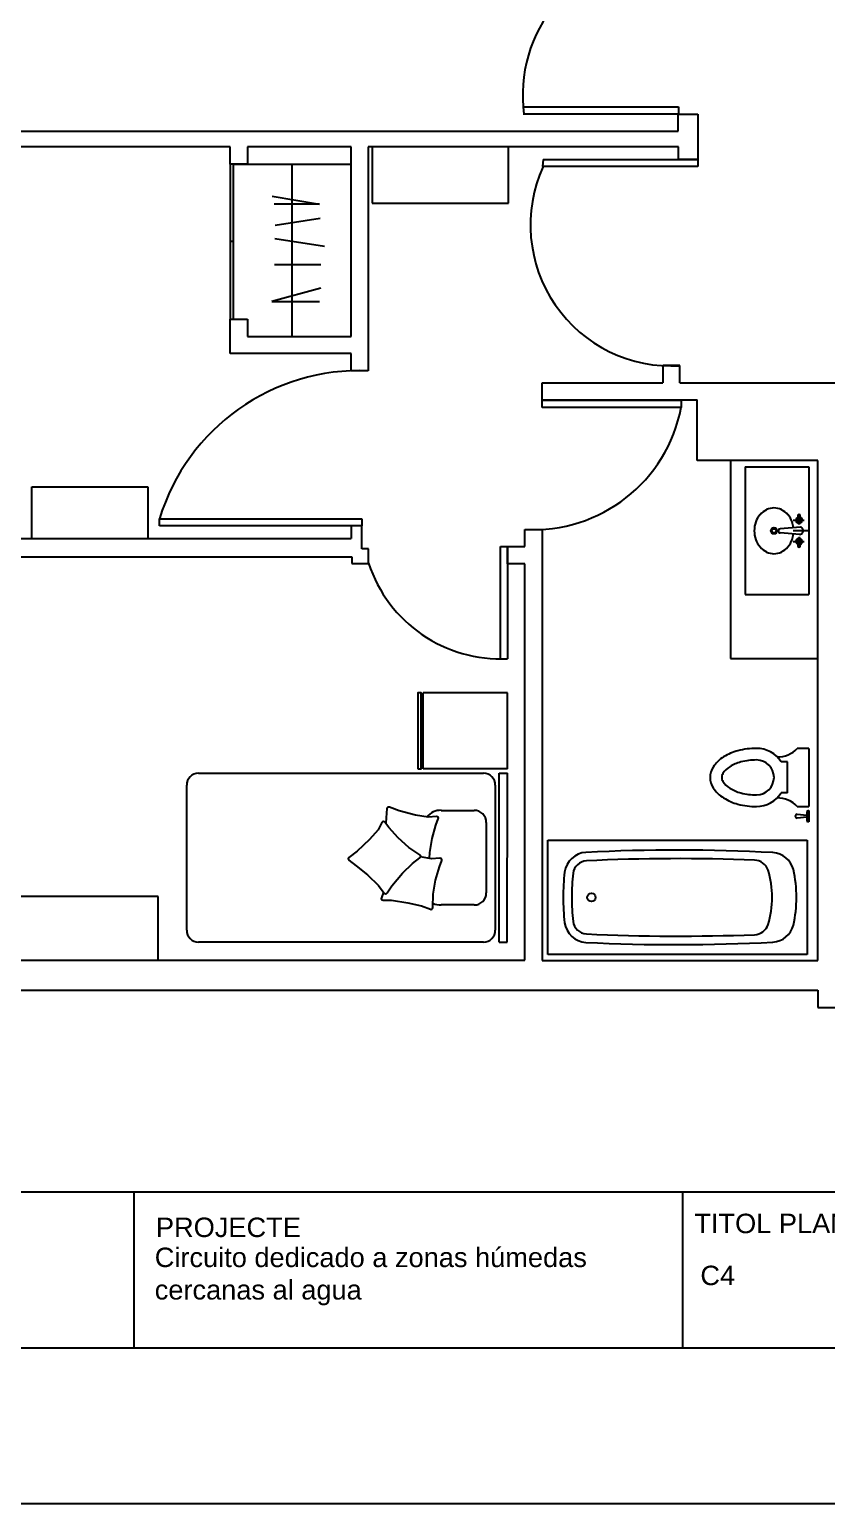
# Model space of a CAD drawing. Header units: millimetres. Extents: x 2377 to 4712, y -254 to 3188.
# Drawn here: x 3424.1 to 3526.5, y 1297.2 to 1486.6 of the extents above; entities that cross this region are included whole.
import ezdxf

# ---------------------------------------------------------------- set-up
doc = ezdxf.new("R2010")
doc.units = ezdxf.units.MM
doc.layers.add('Mobiliario', color=254, linetype='Continuous')
doc.styles.get("Standard").update_dxf_attribs({"font": 'arial.ttf'})

# ---------------------------------------------------------------- blocks, each defined once
blk = doc.blocks.new('*U7')
for p, q in [((-976.2, 0.3), (-976.2, -499.7)), ((-526.2, 0.3), (-976.2, 0.3)), ((-526.2, 0.3), (-526.2, -499.7)), ((500, -0.3), (-500, 0.3)), ((-500, -48.3), (-500, 0.3)), ((500, -48.8), (-500, -48.3)), ((-430, -71.4), (430, -71.4)), ((500, -48.8), (500, -0.3)), ((-500, -1830), (-500, -141.4)), ((-209.2, -124.8), (209.2, -124.8)), ((500, -141.4), (500, -1830)), ((-280.5, -391.6), (-280.5, -196)), ((280.5, -196), (280.5, -391.6)), ((-526.2, -499.7), (-976.2, -499.7)), ((430, -1900), (-430, -1900))]:
    blk.add_line(p, q)
for points in [[(5, -461), (-31.1, -459.9), (-112.9, -445.4), (-193, -423.2), (-229.4, -409.2, 0.550421), (-243.6, -419.7), (-239.9, -469.3), (-252.7, -543.4), (-277, -641.2), (-299.4, -699, 0.502905), (-290.4, -713.2), (-235.5, -717.5), (-203.7, -720.9)], [(204.7, -733.7), (237.6, -746.1, 0.517444), (251.8, -736.5), (252.9, -686.9), (267.1, -588.8), (285.5, -507.9), (305.6, -456.2, 0.51806), (296.2, -441.9), (215.9, -439.4), (134.1, -424.9), (54, -402.7), (17.6, -388.7, 0.550421), (3.4, -399.3), (7.1, -448.8), (-4.2, -514)]]:
    blk.add_lwpolyline(points, format="xyb")
blk.add_lwpolyline([(-526.3, -530.5), (-526.3, -510.8), (-976.2, -510.8), (-976.2, -530.5)], close=True)
blk.add_lwpolyline([(-108.6, -816.7), (-38.8, -889.4), (-1.9, -939.1, 0.502905), (15, -939.1), (47.8, -895), (100.9, -827.9), (165.1, -763.6), (209.9, -729.8, 0.517444), (209.3, -712.7), (167.9, -685.3), (92.5, -621), (33.8, -562.3), (0.9, -517.7, 0.51806), (-16.2, -518), (-61.2, -584.6), (-117, -646.1), (-178.5, -702.1), (-209.8, -725.4, 0.550421), (-208.4, -743.1), (-164.5, -766.4)], format="xyb", close=True)
for centre, radius, start, end in [((-430, -141.4), 70, 90, 180), ((430, -141.4), 70, 0, 90), ((-209.2, -196), 71.3, 89.99639, 180), ((209.2, -196), 71.3, 0, 90), ((-174.8, -395.7), 105.8, 177.773, 230.96522), ((174.8, -395.7), 105.8, 334.56547, 2.227), ((-430, -1830), 70, 180, 270), ((430, -1830), 70, 270, 0)]:
    blk.add_arc(centre, radius, start, end)
blk = doc.blocks.new('bn04-7')
for p, q in [((0, 0), (0, -0.147)), ((-0.6, 0), (0.6, 0)), ((-0.6, -0.6), (-0.6, 0)), ((-0.058, -0.092), (-0.151, -0.092)), ((-0.122, -0.087), (-0.112, -0.087)), ((-0.122, -0.098), (-0.112, -0.098)), ((-0.1, -0.148), (-0.1, -0.045)), ((-0.033, -0.08), (-0.02, -0.271)), ((0.034, -0.086), (0.02, -0.271)), ((0.058, -0.092), (0.151, -0.092)), ((0.1, -0.148), (0.1, -0.045)), ((0.122, -0.087), (0.112, -0.087)), ((0.122, -0.098), (0.112, -0.098)), ((0.6, -0.6), (0.6, 0)), ((-0.005, -0.286), (0.005, -0.286)), ((-0.6, -0.6), (0.6, -0.6))]:
    blk.add_line(p, q)
for centre, radius in [((-0.1, -0.092), 0.0118), ((0.1, -0.092), 0.0118), ((0, -0.328), 0.03), ((0, -0.328), 0.02)]:
    blk.add_circle(centre, radius)
for centre, radius, start, end in [((-0.142, -0.092), 0.0118, 39.1354, 320.8646), ((-0.131, -0.083), 0.0025, 219.1354, 256.4029), ((-0.131, -0.101), 0.0025, 103.5971, 140.8646), ((-0.123, -0.049), 0.0381, 256.4029, 272.0458), ((-0.123, -0.136), 0.0381, 87.9542, 103.5971), ((-0.1, -0.092), 0.0299, 191.7173, 168.2827), ((-0.1, -0.092), 0.0235, 194.2864, 165.7136), ((-0.112, -0.084), 0.003, 270, 324.6965), ((-0.112, -0.101), 0.003, 35.3035, 90), ((0.055, -0.103), 0.0911, 153.0547, 165.3672), ((-0.006, -0.094), 0.0379, 104.9144, 122.742), ((0, -0.113), 0.0583, 90, 104.9144), ((0, -0.113), 0.0583, 75.0856, 90), ((0.005, -0.094), 0.0379, 57.258, 75.0856), ((-0.056, -0.103), 0.0911, 14.6328, 26.9453), ((0.025, -0.085), 0.00867, 0, 32.7882), ((0.025, -0.085), 0.00867, 350.3449, 0), ((0.1, -0.092), 0.0299, 11.7173, 348.2827), ((0.1, -0.092), 0.0235, 14.2864, 345.7136), ((0.112, -0.084), 0.003, 215.3035, 270), ((0.112, -0.101), 0.003, 90, 144.6965), ((0.123, -0.049), 0.0381, 267.9542, 283.5971), ((0.123, -0.136), 0.0381, 76.4029, 92.0458), ((0.131, -0.083), 0.0025, 283.5971, 320.8646), ((0.131, -0.101), 0.0025, 39.1354, 76.4029), ((0.142, -0.092), 0.0118, 219.1354, 140.8646), ((-0.055, -0.328), 0.16, 154.2946, 180), ((-0.028, -0.341), 0.189, 130.7108, 154.2946), ((-0.011, -0.361), 0.216, 109.6169, 130.7108), ((0, -0.393), 0.249, 96.5773, 109.6169), ((-0.005, -0.271), 0.015, 180, 270), ((0.005, -0.271), 0.015, 270, 0), ((0, -0.393), 0.249, 70.3831, 83.252), ((0.011, -0.361), 0.216, 49.2892, 70.3831), ((0.028, -0.341), 0.189, 25.7054, 49.2892), ((0.055, -0.328), 0.16, 0, 25.7054), ((-0.055, -0.328), 0.16, 180, 205.7054), ((-0.028, -0.315), 0.189, 205.7054, 229.2892), ((0.028, -0.315), 0.189, 310.7108, 334.2946), ((0.055, -0.328), 0.16, 334.2946, 360), ((-0.011, -0.295), 0.216, 229.2892, 250.3831), ((0, -0.264), 0.249, 250.3831, 270), ((0, -0.264), 0.249, 270, 289.6169), ((0.011, -0.295), 0.216, 289.6169, 310.7108)]:
    blk.add_arc(centre, radius, start, end)
blk = doc.blocks.new('bn34-3')
at = {"linetype": 'ByBlock'}
for p, q in [((-0.1765, 0), (-0.1765, -0.0706)), ((-0.1765, 0), (0.1765, 0)), ((0.1765, -0.0706), (0.1765, 0)), ((0.2, 0), (0.2706, 0)), ((0.2, 0), (0.2059, -0.0118)), ((0.2647, -0.0118), (0.2706, 0)), ((0.2059, -0.0118), (0.2647, -0.0118)), ((0.2235, -0.0706), (0.2294, -0.0118)), ((0.2412, -0.0118), (0.2471, -0.0706)), ((-0.0941, -0.1294), (-0.0941, -0.1684)), ((0.0941, -0.1294), (-0.0941, -0.1294)), ((0.0941, -0.1294), (0.0941, -0.1684))]:
    blk.add_line(p, q, dxfattribs=at)
for centre, radius, start, end in [((-0.2843, -0.1882), 0.1596, 358.33784, 47.48955), ((0.2843, -0.1882), 0.1596, 132.51045, 181.66216), ((0.2353, -0.0706), 0.0118, 180, 0), ((0, -0.3176), 0.1765, 122.23095, 180), ((0, -0.3176), 0.1765, 0, 57.76905), ((0, -0.3176), 0.1059, 0, 180), ((0.2737, -0.3176), 0.4502, 180.00004, 194.51425), ((0.2737, -0.3176), 0.3796, 180.00003, 194.51424), ((-0.2737, -0.3176), 0.3796, 345.48576, 359.99997), ((-0.2737, -0.3176), 0.4502, 345.48575, 359.99996), ((0.1387, -0.3526), 0.3108, 194.51426, 212.00539), ((0.1387, -0.3526), 0.2402, 194.51426, 212.0054), ((-0.1387, -0.3526), 0.2402, 327.9946, 345.48574), ((-0.1387, -0.3526), 0.3108, 327.99461, 345.48574), ((0.0535, -0.4059), 0.2103, 212.00541, 236.46588), ((0.0535, -0.4059), 0.1397, 212.00541, 236.46587), ((0, -0.4866), 0.0428, 236.46596, 269.99998), ((0, -0.4866), 0.0428, 270.00002, 303.53404), ((-0.0535, -0.4059), 0.1397, 303.53413, 327.99459), ((-0.0535, -0.4059), 0.2103, 303.53412, 327.99459), ((0, -0.4866), 0.1134, 236.46593, 269.99995), ((0, -0.4866), 0.1134, 270.00005, 303.53407)]:
    blk.add_arc(centre, radius, start, end, dxfattribs=at)
blk = doc.blocks.new('A$C57724086')
at = {"layer": 'Mobiliario'}
for p, q in [((0, 0), (0, 1.7)), ((0, 1.7), (0.75, 1.7)), ((0.75, 1.7), (0.75, 0)), ((0.75, 0), (0, 0))]:
    blk.add_line(p, q, dxfattribs=at)
blk.add_circle((0.375, 1.415), 0.0275, dxfattribs=at)
for centre, radius, start, end in [((0.2293, 1.4421), 0.15, 97.82457, 176.29967), ((0.375, 0.1136), 1.4864, 89.99877, 96.41619), ((0.375, 0.1136), 1.4864, 83.58381, 90.00123), ((0.5207, 1.4421), 0.15, 3.70033, 82.17543), ((12.3216, 0.8538), 12.2566, 177.20377, 182.94309), ((0.2293, 1.4421), 0.094, 97.82457, 176.29967), ((0.375, 0.1107), 1.4333, 89.99873, 96.34838), ((0.375, 0.1107), 1.4333, 83.65162, 90.00127), ((0.5207, 1.4421), 0.094, 3.70033, 82.17543), ((-11.5716, 0.8538), 12.2566, 357.05691, 2.79623), ((13.2155, 0.8326), 13.0945, 177.30557, 182.13423), ((-12.4655, 0.8326), 13.0945, 357.86577, 2.69443), ((0.23, 0.3501), 0.1, 182.9309, 250.22209), ((0.52, 0.3501), 0.1, 289.77791, 357.0691), ((0.2308, 0.2347), 0.15, 183.89471, 255.30141), ((0.3748, 0.858), 0.628, 253.47012, 270.01863), ((0.3752, 0.858), 0.628, 269.98137, 286.52988), ((0.5192, 0.2347), 0.15, 284.69859, 356.10529), ((0.3749, 0.9245), 0.8545, 257.69314, 270.00758), ((0.3751, 0.9245), 0.8545, 269.99242, 282.30686)]:
    blk.add_arc(centre, radius, start, end, dxfattribs=at)

msp = doc.modelspace()

# ---------------------------------------------------------------- linework, layer by layer
at = {"transparency": 33554687}
for p, q in [((3507.38, 1473.58), (3507.38, 1475.76)), ((3507.38, 1475.76), (3509.94, 1475.76)), ((3509.94, 1475.76), (3509.94, 1469.94)), ((3381.12, 1473.58), (3507.38, 1473.58)), ((3449.86, 1471.56), (3381.12, 1471.56)), ((3449.86, 1469.34), (3449.86, 1471.56)), ((3465.37, 1471.56), (3452.08, 1471.56)), ((3452.08, 1471.56), (3452.08, 1469.34)), ((3465.37, 1447.19), (3465.37, 1471.56)), ((3507.45, 1471.56), (3467.58, 1471.56)), ((3467.58, 1471.56), (3467.58, 1442.76)), ((3507.45, 1469.94), (3507.45, 1471.56)), ((3509.94, 1469.94), (3507.45, 1469.94)), ((3452.08, 1469.34), (3449.86, 1469.34)), ((3449.86, 1469.34), (3449.86, 1449.41)), ((3450.23, 1469.34), (3450.23, 1449.41)), ((3450.23, 1469.34), (3457.76, 1469.34)), ((3452.08, 1469.34), (3465.37, 1469.34)), ((3457.76, 1469.34), (3457.76, 1447.19)), ((3455.22, 1465.19), (3461.32, 1464.19)), ((3461.32, 1464.19), (3455.51, 1464.19)), ((3461.41, 1462.36), (3455.63, 1461.46)), ((3450.23, 1459.38), (3449.86, 1459.38)), ((3455.56, 1459.76), (3461.95, 1458.79)), ((3455.55, 1456.45), (3461.47, 1456.41)), ((3461.49, 1453.37), (3455.21, 1451.68)), ((3455.21, 1451.68), (3461.31, 1451.68)), ((3449.86, 1444.98), (3449.86, 1449.41)), ((3449.86, 1449.41), (3452.08, 1449.41)), ((3452.08, 1449.41), (3452.08, 1447.19)), ((3452.08, 1447.19), (3465.37, 1447.19)), ((3465.37, 1444.98), (3449.86, 1444.98)), ((3465.37, 1442.76), (3465.37, 1444.98)), ((3507.63, 1443.43), (3505.41, 1443.43)), ((3505.41, 1443.43), (3505.41, 1441.22)), ((3507.63, 1441.22), (3507.63, 1443.43)), ((3467.58, 1442.76), (3465.37, 1442.76)), ((3489.91, 1439), (3489.91, 1441.22)), ((3489.91, 1439), (3489.91, 1441.22)), ((3489.91, 1441.22), (3505.41, 1441.22)), ((3507.63, 1441.22), (3540.85, 1441.22)), ((3509.84, 1439), (3489.91, 1439)), ((3509.84, 1431.25), (3509.84, 1439)), ((3525.35, 1431.25), (3509.84, 1431.25)), ((3525.35, 1367.01), (3525.35, 1431.25)), ((3466.75, 1422.83), (3465.37, 1422.83)), ((3465.37, 1422.83), (3465.37, 1421.24)), ((3466.75, 1419.9), (3466.75, 1422.83)), ((3381.12, 1421.24), (3465.37, 1421.24)), ((3487.69, 1420.18), (3487.69, 1422.39)), ((3487.69, 1422.39), (3489.91, 1422.39)), ((3487.69, 1422.39), (3489.91, 1422.39)), ((3489.91, 1422.39), (3489.91, 1367.01)), ((3489.91, 1422.39), (3489.91, 1367.01)), ((3381.12, 1418.85), (3465.49, 1418.85)), ((3465.49, 1418.85), (3465.49, 1418.03)), ((3467.62, 1419.9), (3466.75, 1419.9)), ((3467.62, 1418.03), (3467.62, 1419.9)), ((3485.48, 1417.96), (3485.48, 1420.18)), ((3485.48, 1420.18), (3487.69, 1420.18)), ((3465.49, 1418.03), (3467.62, 1418.03)), ((3487.69, 1417.96), (3485.48, 1417.96)), ((3487.69, 1367.02), (3487.69, 1417.96)), ((3385.19, 1367.02), (3487.69, 1367.02)), ((3489.91, 1367.01), (3514.27, 1367.01)), ((3514.27, 1367.01), (3525.35, 1367.01)), ((3384.32, 1363.18), (3525.35, 1363.18)), ((3525.35, 1363.18), (3525.35, 1360.97)), ((3525.35, 1360.97), (3536.42, 1360.97)), ((3705.98, 1337.22), (3310.49, 1337.22)), ((3437.49, 1317.22), (3437.49, 1337.22)), ((3507.99, 1317.22), (3507.99, 1337.22)), ((3356.49, 1317.22), (3437.49, 1317.22)), ((3437.49, 1317.22), (3507.99, 1317.22)), ((3507.99, 1317.22), (3577.99, 1317.22)), ((3295.44, 1297.22), (3715.44, 1297.22))]:
    msp.add_line(p, q, dxfattribs=at)
at = {"layer": 'Mobiliario', "transparency": 33554687}
for p, q in [((3487.49, 1476.69), (3507.46, 1476.69)), ((3487.49, 1476.69), (3487.57, 1475.76)), ((3507.38, 1475.76), (3487.49, 1475.76)), ((3507.46, 1476.69), (3507.46, 1475.76)), ((3468.09, 1471.56), (3468.09, 1464.3)), ((3485.6, 1464.3), (3485.6, 1471.56)), ((3490.06, 1469.94), (3489.97, 1469.01)), ((3490.06, 1469.94), (3509.94, 1469.94)), ((3509.94, 1469.94), (3509.94, 1469.01)), ((3509.94, 1469.01), (3489.97, 1469.01)), ((3468.09, 1464.3), (3485.6, 1464.3)), ((3489.91, 1438.07), (3489.91, 1439)), ((3489.91, 1439), (3507.79, 1439)), ((3507.79, 1438.07), (3489.91, 1438.07)), ((3507.79, 1439), (3507.79, 1438.07)), ((3509.84, 1439), (3509.87, 1439)), ((3514.12, 1431.25), (3514.12, 1405.81)), ((3424.34, 1421.24), (3424.34, 1427.85)), ((3424.34, 1427.85), (3439.27, 1427.85)), ((3439.27, 1427.85), (3439.27, 1421.24)), ((3440.77, 1422.83), (3440.77, 1423.75)), ((3440.77, 1423.75), (3466.75, 1423.75)), ((3465.37, 1422.83), (3440.77, 1422.83)), ((3466.75, 1423.75), (3466.75, 1422.83)), ((3484.55, 1405.77), (3484.55, 1420.18)), ((3484.55, 1420.18), (3485.48, 1420.18)), ((3485.48, 1420.09), (3485.48, 1405.77)), ((3484.55, 1405.77), (3485.48, 1405.77)), ((3514.12, 1405.81), (3525.35, 1405.81)), ((3440.57, 1375.22), (3420.78, 1375.22)), ((3440.57, 1367.02), (3440.57, 1375.22))]:
    msp.add_line(p, q, dxfattribs=at)
for centre, radius, start, end in [((3505.46, 1478.26), 18.03, 87.9494, 184.995), ((3506.52, 1461.49), 18.1, 155.4642, 273.5086), ((3466.47, 1415.92), 26.87, 87.6377, 163.0439), ((3488.8, 1441.69), 19.33, 266.7154, 349.2284), ((3484.61, 1423.64), 17.89, 198.2704, 272.7944)]:
    msp.add_arc(centre, radius, start, end, dxfattribs=at)

# ---------------------------------------------------------------- block references
at = {"layer": 'Mobiliario', "transparency": 33554687, "rotation": 270}
for name, p, xscale, yscale, zscale in [('bn04-7', (3524.19, 1422.21), 13.67598070270153, 13.67598070270153, 13.67598070270153), ('*U7', (3485.45, 1380.21), 0.0216802275781032, 0.0216802275781032, 0.0216802275781032), ('bn34-3', (3524.19, 1390.52), 21.1656597597067, 21.1656597597067, 21.1656597597067)]:
    msp.add_blockref(name, p, dxfattribs=dict(at, xscale=xscale, yscale=yscale, zscale=zscale))
at = {"layer": 'Mobiliario', "color": 7, "transparency": 33554687, "xscale": 19.59021342883495, "yscale": 19.59021342883495, "zscale": 19.59021342883495, "rotation": 90}
msp.add_blockref('A$C57724086', (3523.97, 1367.76), dxfattribs=at)

# ---------------------------------------------------------------- texts
at = {"transparency": 33554687, "char_height": 2.5, "attachment_point": 1}
for s, width, insert in [('PROJECTE', 37.0564, (3440.3, 1333.96)), ('TITOL PLANOL', 34.1105, (3509.47, 1334.46)), ('C4', 63.5407, (3510.25, 1327.78))]:
    msp.add_mtext_dynamic_manual_height_columns(s, width=width, gutter_width=12.5, heights=[0], dxfattribs=dict(at, insert=insert))
at = {"transparency": 33554687, "insert": (3440.15, 1330.1), "char_height": 2.5, "width": 186.4717, "attachment_point": 1}
msp.add_mtext('Circuito dedicado a zonas húmedas\\Pcercanas al agua', dxfattribs=at)

doc.saveas('drawing.dxf')
